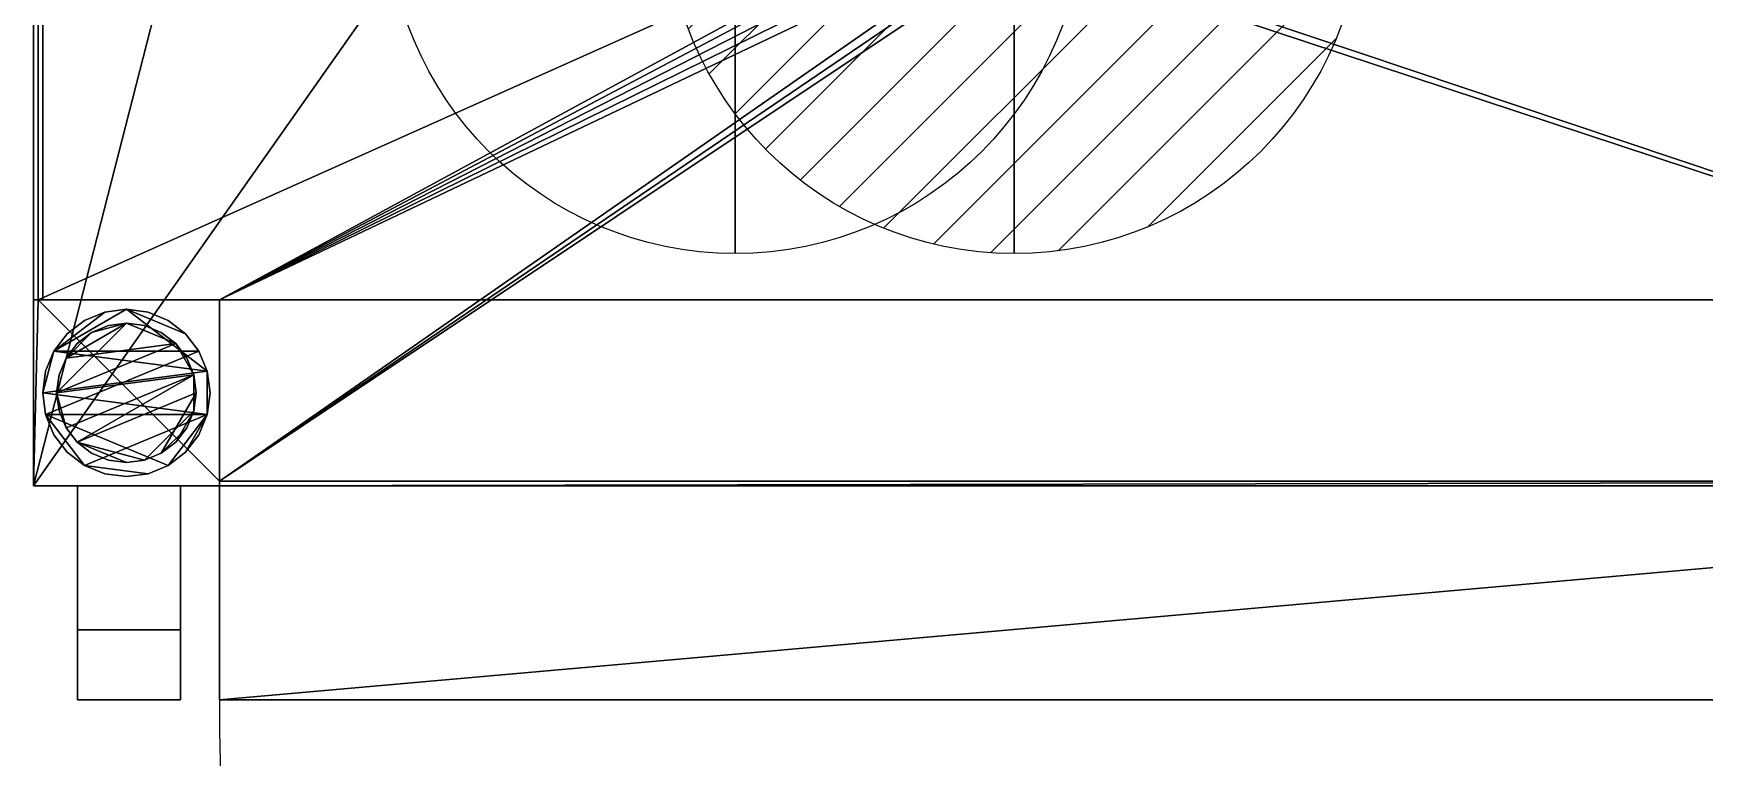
# Model space of a CAD drawing. Header units: millimetres. Extents: x -901 to 180, y -878 to 367.
# Drawn here: x -900 to -540.5, y -371 to -215.2 of the extents above; entities that cross this region are included whole.
import ezdxf

# ---------------------------------------------------------------- set-up
doc = ezdxf.new("R2010")
doc.units = ezdxf.units.MM
doc.linetypes.add('NASCOSTA', pattern=[0.381, 0.254, -0.127])
for name, color, linetype in [('IQ_200_2D', 1, 'Continuous'), ('IQ_200_3D', 1, 'Continuous'), ('IQ_204_2D', 7, 'Continuous'), ('IQ_204_3D', 7, 'Continuous')]:
    doc.layers.add(name, color=color, linetype=linetype)
doc.layers.add('IQ_CON_COLDWATER_INT', color=7, linetype='Continuous', lineweight=25)
doc.layers.add('IQ_CON_HOTWATER_INT', color=7, linetype='Continuous', lineweight=25)
doc.layers.add('IQ_CURTAIN_3D', color=7, linetype='Continuous', transparency=0.9)

# ---------------------------------------------------------------- blocks, each defined once
blk = doc.blocks.new('coldwater')
blk.add_circle((0, 0), 3)
at = {"extrusion": (-1, 0, 0)}
blk.add_circle((0, 0), 3, dxfattribs=at)
at = {"extrusion": (0, -1, 0)}
blk.add_circle((0, 0), 3, dxfattribs=at)
blk = doc.blocks.new('*X6')
at = {"color": 0}
for p, q in [((134.076, 2208.727), (141.893, 2216.545)), ((134.162, 2210.227), (140.393, 2216.459)), ((134.237, 2207.474), (143.147, 2216.384)), ((134.56, 2206.383), (144.238, 2216.061)), ((134.798, 2212.278), (138.342, 2215.822)), ((135.008, 2205.417), (145.203, 2215.612)), ((135.564, 2204.558), (146.062, 2215.057)), ((136.217, 2203.797), (146.823, 2214.403)), ((136.965, 2203.131), (147.489, 2213.655)), ((137.81, 2202.562), (148.059, 2212.811)), ((138.76, 2202.097), (148.523, 2211.861)), ((139.832, 2201.755), (148.865, 2210.788)), ((141.06, 2201.569), (149.052, 2209.561)), ((142.517, 2201.612), (149.009, 2208.104)), ((144.444, 2202.124), (148.496, 2206.177))]:
    blk.add_line(p, q, dxfattribs=at)
blk = doc.blocks.new('hotwater')
blk.add_line((3, 0), (3, 0))
blk.add_circle((0, 0), 3)
at = {"extrusion": (-1, 0, 0)}
blk.add_circle((0, 0), 3, dxfattribs=at)
at = {"extrusion": (0, -1, 0)}
blk.add_circle((0, 0), 3, dxfattribs=at)
at = {"xscale": 0.4000000000000909, "yscale": 0.4000000000000909, "zscale": 0.4000000000000909}
blk.add_blockref('*X6', (-56.628, -883.621), dxfattribs=at)
at = {"extrusion": (-1, 0, 0), "xscale": 0.3999999999999773, "yscale": 0.3999999999999773, "zscale": 0.3999999999999773}
blk.add_blockref('*X6', (-56.628, -883.621), dxfattribs=at)
at = {"extrusion": (0, -1, 0), "xscale": 0.4000000000000909, "yscale": 0.4000000000000909, "zscale": 0.4000000000000909}
blk.add_blockref('*X6', (-56.628, -883.621), dxfattribs=at)

msp = doc.modelspace()

# ---------------------------------------------------------------- linework, layer by layer
at = {"layer": 'IQ_200_2D', "linetype": 'Continuous'}
for p, q in [((-900, 312.5), (-900, -312.5)), ((-300, -312.5), (-900, -312.5)), ((-860, -312.5), (-860, -358.5)), ((-860, -358.5), (-340, -358.5))]:
    msp.add_line(p, q, dxfattribs=at)
at = {"layer": 'IQ_204_2D', "linetype": 'Continuous'}
for p, q in [((-890.52, -312.5), (-890.52, -358.5)), ((-868.38, -358.5), (-868.38, -312.5)), ((-890.52, -358.5), (-868.38, -358.5))]:
    msp.add_line(p, q, dxfattribs=at)
at = {"layer": 'IQ_204_2D', "linetype": 'NASCOSTA', "ltscale": 100}
msp.add_arc((-340, -358.5), 520, 180, 0, dxfattribs=at)
at = {"layer": 'IQ_CURTAIN_3D'}
msp.add_line((-900, -241.25, 898.97), (-900, -241.25, 1369.03), dxfattribs=at)

# ---------------------------------------------------------------- block references
at = {"layer": 'IQ_CON_COLDWATER_INT', "xscale": 25, "yscale": 25, "zscale": 25}
msp.add_blockref('coldwater', (-749, -187.5), dxfattribs=at)
at = {"layer": 'IQ_CON_HOTWATER_INT', "xscale": 25, "yscale": 25, "zscale": 25}
msp.add_blockref('hotwater', (-689, -187.5), dxfattribs=at)

# ---------------------------------------------------------------- meshes
at = {"layer": 'IQ_200_3D'}
mesh = msp.add_polyface(dxfattribs=at)
corners = [(-900, 312.5, 1450), (-900, -312.5, 1450), (-300, -312.5, 1450), (-300, 312.5, 1450), (-460, 312.5, 1450), (-514, 366.5, 1450), (-686, 366.5, 1450), (-740, 312.5, 1450)]
mesh.append_faces([[corners[k] for k in face] for face in [(4, 1, 2, 3), (1, 7, 0), (7, 5, 6)]], dxfattribs={"vtx0": -1})
mesh.append_faces([[corners[k] for k in face] for face in [(4, 5, 7, 1)]], dxfattribs={"vtx1": -1, "vtx2": -1, "vtx3": -1})
mesh = msp.add_polyface(dxfattribs=at)
corners = [(-300, 312.5, 725), (-300, -312.5, 725), (-340, -312.5, 725), (-340, -358.5, 725), (-860, -358.5, 725), (-860, -312.5, 725), (-900, -312.5, 725), (-900, 312.5, 725), (-740, 312.5, 725), (-686, 366.5, 725), (-514, 366.5, 725), (-460, 312.5, 725), (-899, -272.5, 725), (-860, -272.5, 725), (-860, -311.5, 725), (-340, -311.5, 725), (-340, -272.5, 725), (-301, -272.5, 725), (-301, 272.5, 725), (-340, 272.5, 725), (-340, 311.5, 725), (-860, 311.5, 725), (-860, 272.5, 725), (-899, 272.5, 725)]
mesh.append_faces([[corners[k] for k in face] for face in [(11, 8, 9, 10)]], dxfattribs={"vtx0": -1})
mesh.append_faces([[corners[k] for k in face] for face in [(23, 7, 21, 22), (20, 0, 18, 19)]], dxfattribs={"vtx0": -1, "vtx1": -1})
mesh.append_faces([[corners[k] for k in face] for face in [(6, 12, 14, 5)]], dxfattribs={"vtx0": -1, "vtx1": -1, "vtx2": -1})
mesh.append_faces([[corners[k] for k in face] for face in [(20, 8, 11, 0)]], dxfattribs={"vtx0": -1, "vtx1": -1, "vtx3": -1})
mesh.append_faces([[corners[k] for k in face] for face in [(7, 23, 12, 6), (8, 20, 21, 7)]], dxfattribs={"vtx0": -1, "vtx2": -1})
mesh.append_faces([[corners[k] for k in face] for face in [(2, 4, 5, 15)]], dxfattribs={"vtx0": -1, "vtx2": -1, "vtx3": -1})
mesh.append_faces([[corners[k] for k in face] for face in [(13, 14, 12)]], dxfattribs={"vtx1": -1})
mesh.append_faces([[corners[k] for k in face] for face in [(14, 15, 5)]], dxfattribs={"vtx1": -1, "vtx2": -1})
mesh.append_faces([[corners[k] for k in face] for face in [(1, 2, 15, 17)]], dxfattribs={"vtx1": -1, "vtx2": -1, "vtx3": -1})
mesh.append_faces([[corners[k] for k in face] for face in [(17, 18, 0, 1)]], dxfattribs={"vtx1": -1, "vtx3": -1})
mesh.append_faces([[corners[k] for k in face] for face in [(15, 16, 17), (2, 3, 4)]], dxfattribs={"vtx2": -1})
mesh = msp.add_polyface(dxfattribs=at)
corners = [(-900, -312.5, 1450), (-900, 312.5, 1450), (-900, 312.5, 725), (-900, -312.5, 725), (-900, -272.5, 1370), (-900, -272.5, 850), (-900, 272.5, 850), (-900, 272.5, 1370)]
mesh.append_faces([[corners[k] for k in face] for face in [(1, 7, 4, 0), (0, 4, 5, 3)]], dxfattribs={"vtx0": -1, "vtx2": -1})
mesh.append_faces([[corners[k] for k in face] for face in [(6, 7, 1, 2), (5, 6, 2, 3)]], dxfattribs={"vtx1": -1, "vtx3": -1})
mesh = msp.add_polyface(dxfattribs=at)
corners = [(-860, -272.5, 201.37), (-899, -272.5, 201.37), (-899, 272.5, 201.37), (-860, 272.5, 201.37), (-860, 311.5, 201.37), (-340, 311.5, 201.37), (-340, 272.5, 201.37), (-301, 272.5, 201.37), (-301, -272.5, 201.37), (-340, -272.5, 201.37), (-340, -311.5, 201.37), (-860, -311.5, 201.37), (-699, -187.4, 201.37), (-698.66, -189.99, 201.37), (-697.66, -192.4, 201.37), (-696.07, -194.47, 201.37), (-694, -196.06, 201.37), (-691.59, -197.06, 201.37), (-689, -197.4, 201.37), (-686.41, -197.06, 201.37), (-684, -196.06, 201.37), (-681.93, -194.47, 201.37), (-680.34, -192.4, 201.37), (-679.34, -189.99, 201.37), (-679, -187.4, 201.37), (-679.34, -184.81, 201.37), (-680.34, -182.4, 201.37), (-681.93, -180.33, 201.37), (-684, -178.74, 201.37), (-686.41, -177.74, 201.37), (-689, -177.4, 201.37), (-691.59, -177.74, 201.37), (-694, -178.74, 201.37), (-696.07, -180.33, 201.37), (-697.66, -182.4, 201.37), (-698.66, -184.81, 201.37), (-609, -157.4, 201.37), (-608.66, -159.99, 201.37), (-607.66, -162.4, 201.37), (-606.07, -164.47, 201.37), (-604, -166.06, 201.37), (-601.59, -167.06, 201.37), (-599, -167.4, 201.37), (-596.41, -167.06, 201.37), (-594, -166.06, 201.37), (-591.93, -164.47, 201.37), (-590.34, -162.4, 201.37), (-589.34, -159.99, 201.37), (-589, -157.4, 201.37), (-589.34, -154.81, 201.37), (-590.34, -152.4, 201.37), (-591.93, -150.33, 201.37), (-594, -148.74, 201.37), (-596.41, -147.74, 201.37), (-599, -147.4, 201.37), (-601.59, -147.74, 201.37), (-604, -148.74, 201.37), (-606.07, -150.33, 201.37), (-607.66, -152.4, 201.37), (-608.66, -154.81, 201.37), (-452.1, 89.5, 201.37), (-451.76, 86.91, 201.37), (-450.76, 84.5, 201.37), (-449.17, 82.43, 201.37), (-447.1, 80.84, 201.37), (-444.69, 79.84, 201.37), (-442.1, 79.5, 201.37), (-439.51, 79.84, 201.37), (-437.1, 80.84, 201.37), (-435.03, 82.43, 201.37), (-433.44, 84.5, 201.37), (-432.44, 86.91, 201.37), (-432.1, 89.5, 201.37), (-432.44, 92.09, 201.37), (-433.44, 94.5, 201.37), (-435.03, 96.57, 201.37), (-437.1, 98.16, 201.37), (-439.51, 99.16, 201.37), (-442.1, 99.5, 201.37), (-444.69, 99.16, 201.37), (-447.1, 98.16, 201.37), (-449.17, 96.57, 201.37), (-450.76, 94.5, 201.37), (-451.76, 92.09, 201.37)]
mesh.append_faces([[corners[k] for k in face] for face in [(13, 0, 12), (32, 3, 31), (61, 55, 60), (65, 51, 64), (70, 8, 69), (69, 8, 68), (74, 7, 73)]], dxfattribs={"vtx0": -1, "vtx1": -1})
mesh.append_faces([[corners[k] for k in face] for face in [(56, 3, 60, 55)]], dxfattribs={"vtx0": -1, "vtx1": -1, "vtx2": -1})
mesh.append_faces([[corners[k] for k in face] for face in [(0, 15, 16, 11), (11, 16, 17), (42, 20, 21, 41), (19, 10, 11, 18), (10, 19, 20), (3, 32, 33, 2), (57, 29, 30, 56), (58, 28, 29, 57), (59, 27, 28, 58), (37, 25, 26, 36), (68, 8, 9, 67), (36, 26, 27, 59), (63, 52, 53, 62), (64, 51, 52, 63), (62, 53, 54), (6, 79, 80, 5), (6, 76, 77), (8, 70, 71)]], dxfattribs={"vtx0": -1, "vtx2": -1})
mesh.append_faces([[corners[k] for k in face] for face in [(20, 42, 43, 10), (9, 48, 49, 67), (56, 30, 31, 3)]], dxfattribs={"vtx0": -1, "vtx2": -1, "vtx3": -1})
mesh.append_faces([[corners[k] for k in face] for face in [(14, 15, 0), (17, 18, 11), (13, 14, 0), (35, 12, 0), (21, 22, 41), (37, 38, 25), (43, 44, 10), (47, 48, 9), (46, 47, 9), (45, 46, 9), (83, 60, 3), (82, 83, 3), (72, 73, 7), (78, 79, 6), (77, 78, 6), (75, 76, 6)]], dxfattribs={"vtx1": -1, "vtx2": -1})
mesh.append_faces([[corners[k] for k in face] for face in [(0, 1, 34, 35), (33, 34, 1, 2), (24, 25, 38, 39), (9, 10, 44, 45), (23, 24, 39, 40), (22, 23, 40, 41), (49, 50, 66, 67), (50, 51, 65, 66), (54, 55, 61, 62), (81, 82, 3, 4), (71, 72, 7, 8), (80, 81, 4, 5), (74, 75, 6, 7)]], dxfattribs={"vtx1": -1, "vtx3": -1})
mesh = msp.add_polyface(dxfattribs=at)
corners = [(-900, -272.5, 850), (-300, -272.5, 850), (-300, -215, 850), (-2.98, -215, 850), (-2.98, 215, 850), (-300, 215, 850), (-300, 272.5, 850), (-900, 272.5, 850)]
mesh.append_faces([[corners[k] for k in face] for face in [(2, 7, 0, 1)]], dxfattribs={"vtx0": -1})
mesh.append_faces([[corners[k] for k in face] for face in [(3, 4, 5, 2)]], dxfattribs={"vtx2": -1})
mesh.append_faces([[corners[k] for k in face] for face in [(5, 6, 7, 2)]], dxfattribs={"vtx2": -1, "vtx3": -1})
mesh = msp.add_polyface(dxfattribs=at)
corners = [(-900, -272.5, 1370), (-900, 272.5, 1370), (-300, 272.5, 1370), (-300, -272.5, 1370)]
mesh.append_faces([[corners[k] for k in face] for face in [(0, 1, 2, 3)]])
mesh = msp.add_polyface(dxfattribs=at)
corners = [(-899, -272.5, 201.37), (-899, -272.5, 725), (-899, 272.5, 725), (-899, 272.5, 201.37)]
mesh.append_faces([[corners[k] for k in face] for face in [(0, 1, 2, 3)]])
mesh = msp.add_polyface(dxfattribs=at)
corners = [(-900, -272.5, 1370), (-300, -272.5, 1370), (-300, -272.5, 910), (-300, -272.5, 850), (-900, -272.5, 850)]
mesh.append_faces([[corners[k] for k in face] for face in [(2, 4, 0, 1)]], dxfattribs={"vtx0": -1})
mesh.append_faces([[corners[k] for k in face] for face in [(3, 4, 2)]], dxfattribs={"vtx1": -1})
mesh = msp.add_polyface(dxfattribs=at)
corners = [(-900, -272.5, 725), (-900, -312.5, 725), (-860, -312.5, 725), (-860, -272.5, 725)]
mesh.append_faces([[corners[k] for k in face] for face in [(0, 1, 2, 3)]])
mesh = msp.add_polyface(dxfattribs=at)
corners = [(-860, -312.5, 75), (-900, -312.5, 75), (-900, -272.5, 75), (-860, -272.5, 75)]
mesh.append_faces([[corners[k] for k in face] for face in [(0, 1, 2, 3)]])
mesh = msp.add_polyface(dxfattribs=at)
corners = [(-860, -272.5, 725), (-860, -272.5, 75), (-900, -272.5, 75), (-900, -272.5, 725)]
mesh.append_faces([[corners[k] for k in face] for face in [(0, 1, 2, 3)]])
mesh = msp.add_polyface(dxfattribs=at)
corners = [(-900, -272.5, 725), (-900, -272.5, 75), (-900, -312.5, 75), (-900, -312.5, 725)]
mesh.append_faces([[corners[k] for k in face] for face in [(0, 1, 2, 3)]])
mesh = msp.add_polyface(dxfattribs=at)
corners = [(-860, -272.5, 201.37), (-860, -272.5, 725), (-899, -272.5, 725), (-899, -272.5, 201.37)]
mesh.append_faces([[corners[k] for k in face] for face in [(0, 1, 2, 3)]])
mesh = msp.add_polyface(dxfattribs=at)
corners = [(-860, -311.5, 201.37), (-860, -311.5, 725), (-860, -272.5, 725), (-860, -272.5, 201.37)]
mesh.append_faces([[corners[k] for k in face] for face in [(0, 1, 2, 3)]])
mesh = msp.add_polyface(dxfattribs=at)
corners = [(-860, -312.5, 725), (-860, -312.5, 75), (-860, -272.5, 75), (-860, -272.5, 725)]
mesh.append_faces([[corners[k] for k in face] for face in [(0, 1, 2, 3)]])
mesh = msp.add_polyface(dxfattribs=at)
corners = [(-898, -292.5, 5), (-897.39, -297.16, 5), (-895.59, -301.5, 5), (-892.73, -305.23, 5), (-889, -308.09, 5), (-884.66, -309.89, 5), (-880, -310.5, 5), (-875.34, -309.89, 5), (-871, -308.09, 5), (-867.27, -305.23, 5), (-864.41, -301.5, 5), (-862.61, -297.16, 5), (-862, -292.5, 5), (-862.61, -287.84, 5), (-864.41, -283.5, 5), (-867.27, -279.77, 5), (-871, -276.91, 5), (-875.34, -275.11, 5), (-880, -274.5, 5), (-884.66, -275.11, 5), (-889, -276.91, 5), (-892.73, -279.77, 5), (-895.59, -283.5, 5), (-897.39, -287.84, 5)]
mesh.append_faces([[corners[k] for k in face] for face in [(11, 8, 9, 10)]], dxfattribs={"vtx0": -1})
mesh.append_faces([[corners[k] for k in face] for face in [(4, 7, 8, 11), (11, 0, 1, 4), (13, 18, 19, 22)]], dxfattribs={"vtx0": -1, "vtx2": -1, "vtx3": -1})
mesh.append_faces([[corners[k] for k in face] for face in [(0, 11, 12, 13)]], dxfattribs={"vtx0": -1, "vtx3": -1})
mesh.append_faces([[corners[k] for k in face] for face in [(2, 3, 4, 1), (16, 17, 18, 15)]], dxfattribs={"vtx2": -1})
mesh.append_faces([[corners[k] for k in face] for face in [(13, 14, 15, 18), (22, 23, 0, 13)]], dxfattribs={"vtx2": -1, "vtx3": -1})
mesh.append_faces([[corners[k] for k in face] for face in [(4, 5, 6, 7), (19, 20, 21, 22)]], dxfattribs={"vtx3": -1})
mesh = msp.add_polyface(dxfattribs=at)
corners = [(-898, -292.5), (-897.39, -287.84), (-895.59, -283.5), (-892.73, -279.77), (-889, -276.91), (-884.66, -275.11), (-880, -274.5), (-875.34, -275.11), (-871, -276.91), (-867.27, -279.77), (-864.41, -283.5), (-862.61, -287.84), (-862, -292.5), (-862.61, -297.16), (-864.41, -301.5), (-867.27, -305.23), (-871, -308.09), (-875.34, -309.89), (-880, -310.5), (-884.66, -309.89), (-889, -308.09), (-892.73, -305.23), (-895.59, -301.5), (-897.39, -297.16)]
mesh.append_faces([[corners[k] for k in face] for face in [(2, 0, 1), (15, 13, 14), (13, 11, 12)]], dxfattribs={"vtx0": -1})
mesh.append_faces([[corners[k] for k in face] for face in [(16, 23, 13, 15)]], dxfattribs={"vtx0": -1, "vtx1": -1, "vtx2": -1})
mesh.append_faces([[corners[k] for k in face] for face in [(2, 10, 23, 0)]], dxfattribs={"vtx0": -1, "vtx1": -1, "vtx3": -1})
mesh.append_faces([[corners[k] for k in face] for face in [(2, 5, 6)]], dxfattribs={"vtx0": -1, "vtx2": -1})
mesh.append_faces([[corners[k] for k in face] for face in [(23, 10, 11, 13), (23, 16, 17, 20)]], dxfattribs={"vtx0": -1, "vtx2": -1, "vtx3": -1})
mesh.append_faces([[corners[k] for k in face] for face in [(9, 10, 2, 6)]], dxfattribs={"vtx1": -1, "vtx2": -1, "vtx3": -1})
mesh.append_faces([[corners[k] for k in face] for face in [(3, 4, 5, 2), (18, 19, 20, 17)]], dxfattribs={"vtx2": -1})
mesh.append_faces([[corners[k] for k in face] for face in [(6, 7, 8, 9), (20, 21, 22, 23)]], dxfattribs={"vtx3": -1})
mesh = msp.add_polyface(dxfattribs=at)
corners = [(-898, -292.5, 5), (-897.39, -287.84, 5), (-895.59, -283.5, 5), (-892.73, -279.77, 5), (-889, -276.91, 5), (-884.66, -275.11, 5), (-880, -274.5, 5), (-875.34, -275.11, 5), (-871, -276.91, 5), (-867.27, -279.77, 5), (-864.41, -283.5, 5), (-862.61, -287.84, 5), (-862, -292.5, 5), (-862, -292.5), (-862.61, -287.84), (-864.41, -283.5), (-867.27, -279.77), (-871, -276.91), (-875.34, -275.11), (-880, -274.5), (-884.66, -275.11), (-889, -276.91), (-892.73, -279.77), (-895.59, -283.5), (-897.39, -287.84), (-898, -292.5)]
mesh.append_faces([[corners[k] for k in face] for face in [(13, 14, 11, 12), (0, 1, 24, 25)]], dxfattribs={"vtx1": -1})
mesh.append_faces([[corners[k] for k in face] for face in [(14, 15, 10, 11), (16, 17, 8, 9), (15, 16, 9, 10), (17, 18, 7, 8), (6, 7, 18, 19), (19, 20, 5, 6), (20, 21, 4, 5), (22, 23, 2, 3), (21, 22, 3, 4), (23, 24, 1, 2)]], dxfattribs={"vtx1": -1, "vtx3": -1})
mesh = msp.add_polyface(dxfattribs=at)
corners = [(-895, -292.5, 75), (-894.49, -296.38, 75), (-892.99, -300, 75), (-890.61, -303.11, 75), (-887.5, -305.49, 75), (-883.88, -306.99, 75), (-880, -307.5, 75), (-876.12, -306.99, 75), (-872.5, -305.49, 75), (-869.39, -303.11, 75), (-867.01, -300, 75), (-865.51, -296.38, 75), (-865, -292.5, 75), (-865.51, -288.62, 75), (-867.01, -285, 75), (-869.39, -281.89, 75), (-872.5, -279.51, 75), (-876.12, -278.01, 75), (-880, -277.5, 75), (-883.88, -278.01, 75), (-887.5, -279.51, 75), (-890.61, -281.89, 75), (-892.99, -285, 75), (-894.49, -288.62, 75)]
mesh.append_faces([[corners[k] for k in face] for face in [(10, 8, 9), (22, 20, 21)]], dxfattribs={"vtx0": -1})
mesh.append_faces([[corners[k] for k in face] for face in [(7, 3, 6)]], dxfattribs={"vtx0": -1, "vtx1": -1})
mesh.append_faces([[corners[k] for k in face] for face in [(22, 15, 18, 20)]], dxfattribs={"vtx0": -1, "vtx1": -1, "vtx2": -1, "vtx3": -1})
mesh.append_faces([[corners[k] for k in face] for face in [(13, 2, 3, 12)]], dxfattribs={"vtx0": -1, "vtx2": -1})
mesh.append_faces([[corners[k] for k in face] for face in [(3, 7, 8, 12)]], dxfattribs={"vtx0": -1, "vtx2": -1, "vtx3": -1})
mesh.append_faces([[corners[k] for k in face] for face in [(17, 18, 15, 16), (19, 20, 18)]], dxfattribs={"vtx1": -1})
mesh.append_faces([[corners[k] for k in face] for face in [(11, 12, 8, 10)]], dxfattribs={"vtx1": -1, "vtx2": -1})
mesh.append_faces([[corners[k] for k in face] for face in [(4, 5, 6, 3)]], dxfattribs={"vtx2": -1})
mesh.append_faces([[corners[k] for k in face] for face in [(0, 1, 2, 13), (13, 14, 15, 0), (22, 23, 0, 15)]], dxfattribs={"vtx2": -1, "vtx3": -1})
mesh = msp.add_polyface(dxfattribs=at)
corners = [(-895, -292.5, 5), (-894.49, -288.62, 5), (-892.99, -285, 5), (-890.61, -281.89, 5), (-887.5, -279.51, 5), (-883.88, -278.01, 5), (-880, -277.5, 5), (-876.12, -278.01, 5), (-872.5, -279.51, 5), (-869.39, -281.89, 5), (-867.01, -285, 5), (-865.51, -288.62, 5), (-865, -292.5, 5), (-865.51, -296.38, 5), (-867.01, -300, 5), (-869.39, -303.11, 5), (-872.5, -305.49, 5), (-876.12, -306.99, 5), (-880, -307.5, 5), (-883.88, -306.99, 5), (-887.5, -305.49, 5), (-890.61, -303.11, 5), (-892.99, -300, 5), (-894.49, -296.38, 5)]
mesh.append_faces([[corners[k] for k in face] for face in [(9, 6, 7, 8), (4, 2, 3), (15, 13, 14)]], dxfattribs={"vtx0": -1})
mesh.append_faces([[corners[k] for k in face] for face in [(18, 21, 17)]], dxfattribs={"vtx0": -1, "vtx1": -1})
mesh.append_faces([[corners[k] for k in face] for face in [(22, 0, 11, 21)]], dxfattribs={"vtx0": -1, "vtx1": -1, "vtx2": -1})
mesh.append_faces([[corners[k] for k in face] for face in [(0, 6, 9, 11), (21, 11, 13, 17)]], dxfattribs={"vtx0": -1, "vtx1": -1, "vtx2": -1, "vtx3": -1})
mesh.append_faces([[corners[k] for k in face] for face in [(23, 0, 22), (12, 13, 11)]], dxfattribs={"vtx1": -1})
mesh.append_faces([[corners[k] for k in face] for face in [(16, 17, 13, 15)]], dxfattribs={"vtx1": -1, "vtx2": -1})
mesh.append_faces([[corners[k] for k in face] for face in [(9, 10, 11)]], dxfattribs={"vtx2": -1})
mesh.append_faces([[corners[k] for k in face] for face in [(4, 5, 6, 2), (0, 1, 2, 6)]], dxfattribs={"vtx2": -1, "vtx3": -1})
mesh.append_faces([[corners[k] for k in face] for face in [(18, 19, 20, 21)]], dxfattribs={"vtx3": -1})
mesh = msp.add_polyface(dxfattribs=at)
corners = [(-895, -292.5, 75), (-894.49, -288.62, 75), (-892.99, -285, 75), (-890.61, -281.89, 75), (-887.5, -279.51, 75), (-883.88, -278.01, 75), (-880, -277.5, 75), (-876.12, -278.01, 75), (-872.5, -279.51, 75), (-869.39, -281.89, 75), (-867.01, -285, 75), (-865.51, -288.62, 75), (-865, -292.5, 75), (-865, -292.5, 5), (-865.51, -288.62, 5), (-867.01, -285, 5), (-869.39, -281.89, 5), (-872.5, -279.51, 5), (-876.12, -278.01, 5), (-880, -277.5, 5), (-883.88, -278.01, 5), (-887.5, -279.51, 5), (-890.61, -281.89, 5), (-892.99, -285, 5), (-894.49, -288.62, 5), (-895, -292.5, 5)]
mesh.append_faces([[corners[k] for k in face] for face in [(1, 24, 25, 0)]], dxfattribs={"vtx0": -1})
mesh.append_faces([[corners[k] for k in face] for face in [(8, 17, 18, 7), (9, 16, 17, 8), (7, 18, 19, 6), (15, 10, 11, 14), (5, 20, 21, 4), (4, 21, 22, 3), (2, 23, 24, 1), (3, 22, 23, 2), (20, 5, 6, 19)]], dxfattribs={"vtx0": -1, "vtx2": -1})
mesh.append_faces([[corners[k] for k in face] for face in [(13, 14, 11, 12)]], dxfattribs={"vtx1": -1})
mesh.append_faces([[corners[k] for k in face] for face in [(9, 10, 15, 16)]], dxfattribs={"vtx1": -1, "vtx3": -1})
mesh = msp.add_polyface(dxfattribs=at)
corners = [(-862, -292.5, 5), (-862.61, -297.16, 5), (-864.41, -301.5, 5), (-867.27, -305.23, 5), (-871, -308.09, 5), (-875.34, -309.89, 5), (-880, -310.5, 5), (-884.66, -309.89, 5), (-889, -308.09, 5), (-892.73, -305.23, 5), (-895.59, -301.5, 5), (-897.39, -297.16, 5), (-898, -292.5, 5), (-898, -292.5), (-897.39, -297.16), (-895.59, -301.5), (-892.73, -305.23), (-889, -308.09), (-884.66, -309.89), (-880, -310.5), (-875.34, -309.89), (-871, -308.09), (-867.27, -305.23), (-864.41, -301.5), (-862.61, -297.16), (-862, -292.5)]
mesh.append_faces([[corners[k] for k in face] for face in [(13, 14, 11, 12), (0, 1, 24, 25)]], dxfattribs={"vtx1": -1})
mesh.append_faces([[corners[k] for k in face] for face in [(14, 15, 10, 11), (16, 17, 8, 9), (15, 16, 9, 10), (17, 18, 7, 8), (6, 7, 18, 19), (19, 20, 5, 6), (20, 21, 4, 5), (22, 23, 2, 3), (21, 22, 3, 4), (23, 24, 1, 2)]], dxfattribs={"vtx1": -1, "vtx3": -1})
mesh = msp.add_polyface(dxfattribs=at)
corners = [(-865, -292.5, 75), (-865.51, -296.38, 75), (-867.01, -300, 75), (-869.39, -303.11, 75), (-872.5, -305.49, 75), (-876.12, -306.99, 75), (-880, -307.5, 75), (-883.88, -306.99, 75), (-887.5, -305.49, 75), (-890.61, -303.11, 75), (-892.99, -300, 75), (-894.49, -296.38, 75), (-895, -292.5, 75), (-895, -292.5, 5), (-894.49, -296.38, 5), (-892.99, -300, 5), (-890.61, -303.11, 5), (-887.5, -305.49, 5), (-883.88, -306.99, 5), (-880, -307.5, 5), (-876.12, -306.99, 5), (-872.5, -305.49, 5), (-869.39, -303.11, 5), (-867.01, -300, 5), (-865.51, -296.38, 5), (-865, -292.5, 5)]
mesh.append_faces([[corners[k] for k in face] for face in [(1, 24, 25, 0)]], dxfattribs={"vtx0": -1})
mesh.append_faces([[corners[k] for k in face] for face in [(11, 14, 15, 10), (10, 15, 16, 9), (8, 17, 18, 7), (9, 16, 17, 8), (7, 18, 19, 6), (5, 20, 21, 4), (4, 21, 22, 3), (2, 23, 24, 1), (3, 22, 23, 2), (20, 5, 6, 19)]], dxfattribs={"vtx0": -1, "vtx2": -1})
mesh.append_faces([[corners[k] for k in face] for face in [(12, 13, 14, 11)]], dxfattribs={"vtx2": -1})
mesh = msp.add_polyface(dxfattribs=at)
corners = [(-300, -312.5, 1450), (-900, -312.5, 1450), (-900, -312.5, 725), (-860, -312.5, 725), (-860, -312.5, 1410), (-340, -312.5, 1410), (-340, -312.5, 1345.39), (-325, -312.5, 1345.39), (-325, -312.5, 1265.39), (-340, -312.5, 1265.39), (-340, -312.5, 869.61), (-325, -312.5, 869.61), (-325, -312.5, 789.61), (-340, -312.5, 789.61), (-340, -312.5, 725), (-300, -312.5, 725), (-868.38, -312.5, 1095.39), (-868.38, -312.5, 1020.39), (-890.52, -312.5, 1020.39), (-890.52, -312.5, 1095.39)]
mesh.append_faces([[corners[k] for k in face] for face in [(7, 0, 5, 6)]], dxfattribs={"vtx0": -1, "vtx1": -1})
mesh.append_faces([[corners[k] for k in face] for face in [(4, 1, 19, 16)]], dxfattribs={"vtx0": -1, "vtx1": -1, "vtx3": -1})
mesh.append_faces([[corners[k] for k in face] for face in [(1, 4, 5, 0), (19, 1, 2, 18), (0, 7, 8, 15), (3, 17, 18, 2)]], dxfattribs={"vtx0": -1, "vtx2": -1})
mesh.append_faces([[corners[k] for k in face] for face in [(14, 15, 12, 13)]], dxfattribs={"vtx1": -1})
mesh.append_faces([[corners[k] for k in face] for face in [(11, 12, 15, 8)]], dxfattribs={"vtx1": -1, "vtx2": -1, "vtx3": -1})
mesh.append_faces([[corners[k] for k in face] for face in [(3, 4, 16, 17)]], dxfattribs={"vtx1": -1, "vtx3": -1})
mesh.append_faces([[corners[k] for k in face] for face in [(8, 9, 10, 11)]], dxfattribs={"vtx3": -1})
mesh = msp.add_polyface(dxfattribs=at)
corners = [(-900, -312.5, 725), (-900, -312.5, 75), (-860, -312.5, 75), (-860, -312.5, 725)]
mesh.append_faces([[corners[k] for k in face] for face in [(0, 1, 2, 3)]])
mesh = msp.add_polyface(dxfattribs=at)
corners = [(-340, -311.5, 201.37), (-340, -311.5, 725), (-860, -311.5, 725), (-860, -311.5, 201.37)]
mesh.append_faces([[corners[k] for k in face] for face in [(0, 1, 2, 3)]])
mesh = msp.add_polyface(dxfattribs=at)
corners = [(-860, -358.5, 1410), (-340, -358.5, 1410), (-340, -312.5, 1410), (-860, -312.5, 1410)]
mesh.append_faces([[corners[k] for k in face] for face in [(0, 1, 2, 3)]])
mesh = msp.add_polyface(dxfattribs=at)
corners = [(-860, -312.5, 1410), (-860, -312.5, 725), (-860, -358.5, 725), (-860, -358.5, 1410)]
mesh.append_faces([[corners[k] for k in face] for face in [(0, 1, 2, 3)]])
mesh = msp.add_polyface(dxfattribs=at)
corners = [(-860, -358.5, 1410), (-860, -358.5, 725), (-340, -358.5, 725), (-340, -358.5, 1410)]
mesh.append_faces([[corners[k] for k in face] for face in [(0, 1, 2, 3)]])
at = {"layer": 'IQ_204_3D'}
mesh = msp.add_polyface(dxfattribs=at)
corners = [(-890.52, -358.5, 1095.39), (-890.52, -312.5, 1095.39), (-890.52, -312.5, 1020.39), (-890.52, -343.5, 1020.39), (-890.52, -343.5, 860.39), (-890.52, -358.5, 860.39)]
mesh.append_faces([[corners[k] for k in face] for face in [(1, 2, 3, 0)]], dxfattribs={"vtx2": -1})
mesh.append_faces([[corners[k] for k in face] for face in [(3, 4, 5, 0)]], dxfattribs={"vtx3": -1})
mesh = msp.add_polyface(dxfattribs=at)
corners = [(-868.38, -343.5, 1020.39), (-890.52, -343.5, 1020.39), (-890.52, -312.5, 1020.39), (-868.38, -312.5, 1020.39)]
mesh.append_faces([[corners[k] for k in face] for face in [(0, 1, 2, 3)]])
mesh = msp.add_polyface(dxfattribs=at)
corners = [(-868.38, -312.5, 1095.39), (-890.52, -312.5, 1095.39), (-890.52, -358.5, 1095.39), (-868.38, -358.5, 1095.39)]
mesh.append_faces([[corners[k] for k in face] for face in [(0, 1, 2, 3)]])
mesh = msp.add_polyface(dxfattribs=at)
corners = [(-868.38, -358.5, 1095.39), (-868.38, -358.5, 860.39), (-868.38, -343.5, 860.39), (-868.38, -343.5, 1020.39), (-868.38, -312.5, 1020.39), (-868.38, -312.5, 1095.39)]
mesh.append_faces([[corners[k] for k in face] for face in [(1, 2, 3, 0)]], dxfattribs={"vtx2": -1})
mesh.append_faces([[corners[k] for k in face] for face in [(3, 4, 5, 0)]], dxfattribs={"vtx3": -1})
mesh = msp.add_polyface(dxfattribs=at)
corners = [(-868.38, -358.5, 860.39), (-890.52, -358.5, 860.39), (-890.52, -343.5, 860.39), (-868.38, -343.5, 860.39)]
mesh.append_faces([[corners[k] for k in face] for face in [(0, 1, 2, 3)]])
mesh = msp.add_polyface(dxfattribs=at)
corners = [(-868.38, -343.5, 860.39), (-890.52, -343.5, 860.39), (-890.52, -343.5, 1020.39), (-868.38, -343.5, 1020.39)]
mesh.append_faces([[corners[k] for k in face] for face in [(0, 1, 2, 3)]])
mesh = msp.add_polyface(dxfattribs=at)
corners = [(-868.38, -358.5, 1095.39), (-890.52, -358.5, 1095.39), (-890.52, -358.5, 860.39), (-868.38, -358.5, 860.39)]
mesh.append_faces([[corners[k] for k in face] for face in [(0, 1, 2, 3)]])
at = {"layer": 'IQ_CURTAIN_3D'}
mesh = msp.add_polyface(dxfattribs=at)
corners = [(-898, -272.5, 898.97), (-900, -272.5, 898.97), (-900, 272.5, 898.97), (-898, 272.5, 898.97)]
mesh.append_faces([[corners[k] for k in face] for face in [(0, 1, 2, 3)]])
mesh = msp.add_polyface(dxfattribs=at)
corners = [(-900, 272.5, 1370), (-900, -272.5, 1370), (-898, -272.5, 1370), (-898, 272.5, 1370)]
mesh.append_faces([[corners[k] for k in face] for face in [(0, 1, 2, 3)]])
mesh = msp.add_polyface(dxfattribs=at)
corners = [(-900, 272.5, 1370), (-900, 272.5, 898.97), (-900, -272.5, 898.97), (-900, -272.5, 1370)]
mesh.append_faces([[corners[k] for k in face] for face in [(0, 1, 2, 3)]])
mesh = msp.add_polyface(dxfattribs=at)
corners = [(-898, -272.5, 1370), (-898, -272.5, 898.97), (-898, 272.5, 898.97), (-898, 272.5, 1370)]
mesh.append_faces([[corners[k] for k in face] for face in [(0, 1, 2, 3)]])
mesh = msp.add_polyface(dxfattribs=at)
corners = [(-900, -272.5, 1370), (-900, -272.5, 898.97), (-898, -272.5, 898.97), (-898, -272.5, 1370)]
mesh.append_faces([[corners[k] for k in face] for face in [(0, 1, 2, 3)]])

doc.saveas('drawing.dxf')
